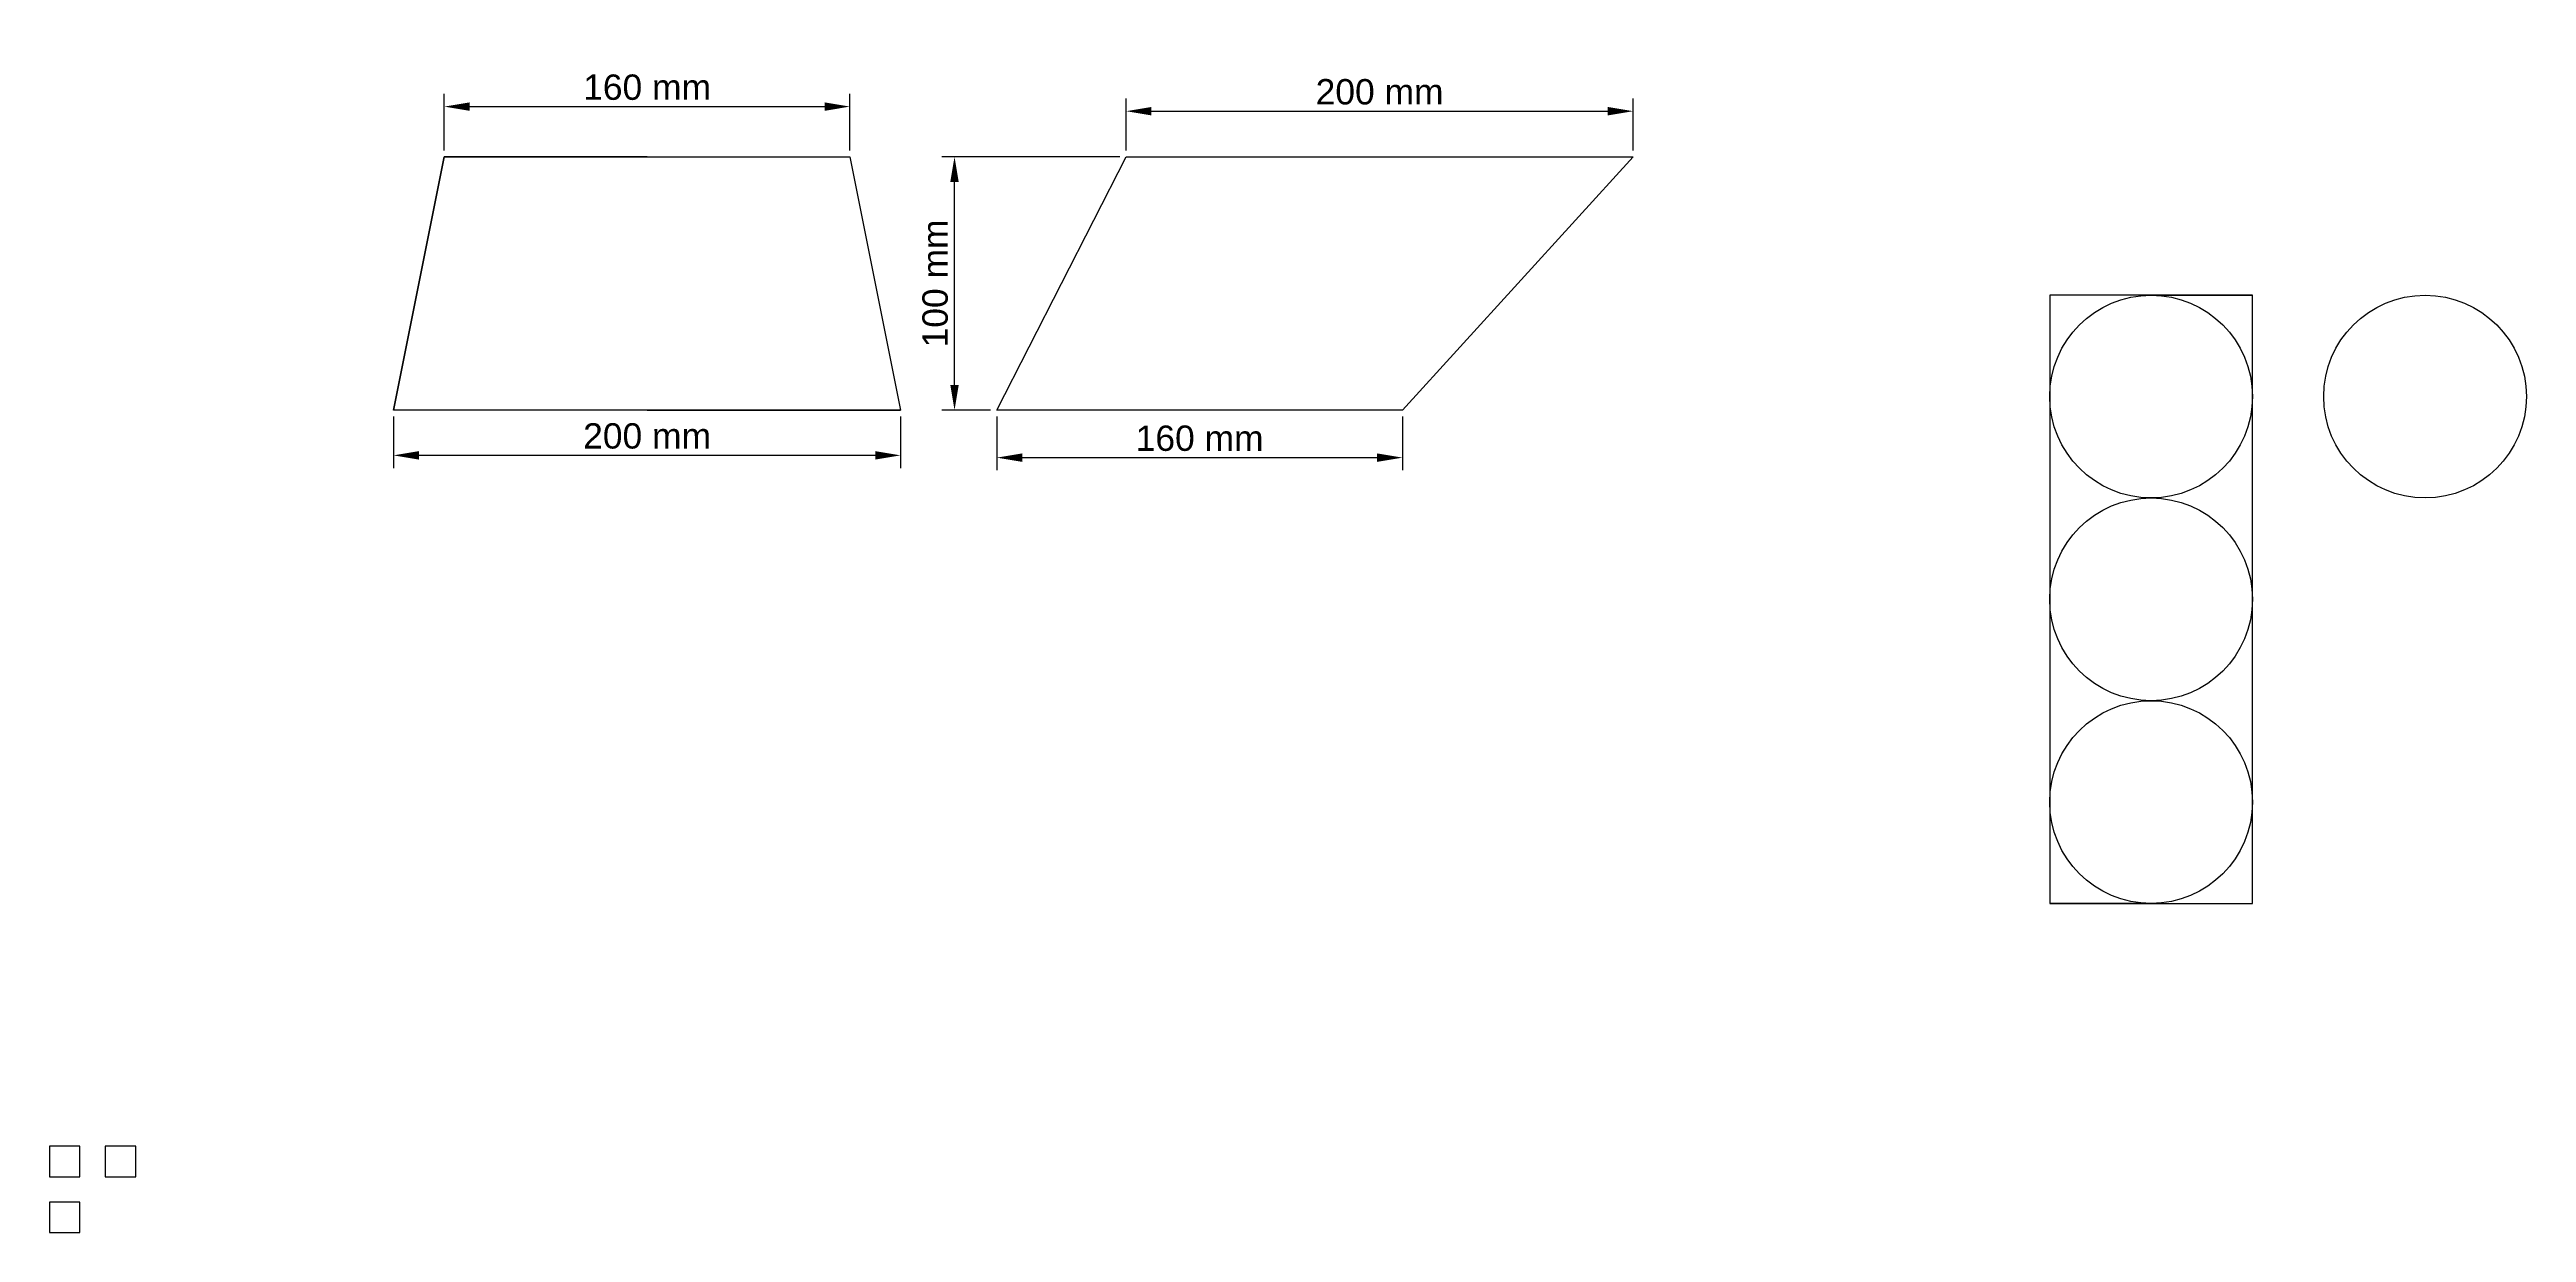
# Model space of a CAD drawing. Header units: millimetres. Extents: x 3276 to 5284, y 2886 to 3353.
# Drawn here: x 3276 to 4253, y 2886 to 3353 of the extents above; entities that cross this region are included whole.
import ezdxf

# ---------------------------------------------------------------- set-up
doc = ezdxf.new("R2010")
doc.units = ezdxf.units.MM
doc.layers.add('cotas', color=252, linetype='Continuous')
doc.styles.get("Standard").update_dxf_attribs({"font": 'arial.ttf'})
doc.dimstyles.new('Annotative', dxfattribs={"dimscale": 0, "dimtxt": 2.5, "dimasz": 2.5, "dimexe": 1.25, "dimexo": 0.625, "dimtad": 1, "dimtxsty": 'Standard', "dimcen": 2.5, "dimadec": 0, "dimazin": 0, "dimtfac": 1, "dimtmove": 0, "dimatfit": 3, "dimfxl": 1, "dimarcsym": 0})

# ---------------------------------------------------------------- blocks, each defined once
blk = doc.blocks.new('04caja')
for p, q in [((2600.63, 1800.8), (2600.63, 1788.8)), ((2612.63, 1800.8), (2600.63, 1800.8)), ((2612.63, 1788.8), (2612.63, 1800.8)), ((2600.63, 1788.8), (2612.63, 1788.8))]:
    blk.add_line(p, q)
for points in [[(2600.63, 1800.8), (2600.63, 1788.8), (2612.63, 1788.8), (2612.63, 1800.8), (2600.63, 1800.8)], [(2622.63, 1800.8), (2622.63, 1788.8), (2634.63, 1788.8), (2634.63, 1800.8), (2622.63, 1800.8)], [(2600.63, 1778.8), (2600.63, 1766.8), (2612.63, 1766.8), (2612.63, 1778.8), (2600.63, 1778.8)]]:
    blk.add_lwpolyline(points)
blk = doc.blocks.new('*D70')
at = {"layer": 'cotas', "color": 0, "lineweight": -2, "transparency": 16777216}
for p, q in [((3431.48, 3313.07), (3431.48, 3335.35)), ((3591.48, 3313.07), (3591.48, 3335.35)), ((3441.48, 3330.35), (3581.48, 3330.35))]:
    blk.add_line(p, q, dxfattribs=at)
at = {"layer": 'cotas', "color": 0, "transparency": 16777216}
for points in [[(3441.48, 3332.01), (3441.48, 3328.68), (3431.48, 3330.35)], [(3581.48, 3332.01), (3581.48, 3328.68), (3591.48, 3330.35)]]:
    blk.add_solid(points, dxfattribs=at)
at = {"layer": 'Defpoints', "color": 0, "transparency": 16777216}
for p in [(3591.48, 3330.35), (3431.48, 3310.57), (3591.48, 3310.57)]:
    blk.add_point(p, dxfattribs=at)
at = {"layer": 'cotas', "color": 0, "transparency": 16777216, "insert": (3511.48, 3337.95), "char_height": 10, "attachment_point": 5}
blk.add_mtext('160 mm', dxfattribs=at)
blk = doc.blocks.new('*D72')
at = {"layer": 'cotas', "color": 0, "lineweight": -2, "transparency": 16777216}
for p, q in [((3700.46, 3313.07), (3700.46, 3333.54)), ((3900.46, 3313.07), (3900.46, 3333.54)), ((3710.46, 3328.54), (3890.46, 3328.54))]:
    blk.add_line(p, q, dxfattribs=at)
at = {"layer": 'cotas', "color": 0, "transparency": 16777216}
for points in [[(3710.46, 3330.2), (3710.46, 3326.87), (3700.46, 3328.54)], [(3890.46, 3330.2), (3890.46, 3326.87), (3900.46, 3328.54)]]:
    blk.add_solid(points, dxfattribs=at)
at = {"layer": 'Defpoints', "color": 0, "transparency": 16777216}
for p in [(3900.46, 3328.54), (3700.46, 3310.57), (3900.46, 3310.57)]:
    blk.add_point(p, dxfattribs=at)
at = {"layer": 'cotas', "color": 0, "transparency": 16777216, "insert": (3800.46, 3336.14), "char_height": 10, "attachment_point": 5}
blk.add_mtext('200 mm', dxfattribs=at)
blk = doc.blocks.new('*D74')
at = {"layer": 'cotas', "color": 0, "lineweight": -2, "transparency": 16777216}
for p, q in [((3411.48, 3208.07), (3411.48, 3187.75)), ((3611.48, 3208.07), (3611.48, 3187.75)), ((3601.48, 3192.75), (3421.48, 3192.75))]:
    blk.add_line(p, q, dxfattribs=at)
at = {"layer": 'cotas', "color": 0, "transparency": 16777216}
for points in [[(3421.48, 3194.42), (3421.48, 3191.08), (3411.48, 3192.75)], [(3601.48, 3194.42), (3601.48, 3191.08), (3611.48, 3192.75)]]:
    blk.add_solid(points, dxfattribs=at)
at = {"layer": 'Defpoints', "color": 0, "transparency": 16777216}
for p in [(3411.48, 3210.57), (3611.48, 3210.57), (3411.48, 3192.75)]:
    blk.add_point(p, dxfattribs=at)
at = {"layer": 'cotas', "color": 0, "transparency": 16777216, "insert": (3511.48, 3200.36), "char_height": 10, "attachment_point": 5}
blk.add_mtext('200 mm', dxfattribs=at)
blk = doc.blocks.new('*D71')
at = {"layer": 'cotas', "color": 0, "lineweight": -2, "transparency": 16777216}
for p, q in [((3697.96, 3310.57), (3627.76, 3310.57)), ((3632.76, 3220.57), (3632.76, 3300.57)), ((3646.96, 3210.57), (3627.76, 3210.57))]:
    blk.add_line(p, q, dxfattribs=at)
at = {"layer": 'cotas', "color": 0, "transparency": 16777216}
for points in [[(3631.09, 3300.57), (3634.42, 3300.57), (3632.76, 3310.57)], [(3631.09, 3220.57), (3634.42, 3220.57), (3632.76, 3210.57)]]:
    blk.add_solid(points, dxfattribs=at)
at = {"layer": 'Defpoints', "color": 0, "transparency": 16777216}
for p in [(3632.76, 3310.57), (3700.46, 3310.57), (3649.46, 3210.57)]:
    blk.add_point(p, dxfattribs=at)
at = {"layer": 'cotas', "color": 0, "transparency": 16777216, "insert": (3625.15, 3260.57), "char_height": 10, "attachment_point": 5, "rotation": 90}
blk.add_mtext('100 mm', dxfattribs=at)
blk = doc.blocks.new('*D73')
at = {"layer": 'cotas', "color": 0, "lineweight": -2, "transparency": 16777216}
for p, q in [((3649.46, 3208.07), (3649.46, 3186.85)), ((3809.46, 3208.07), (3809.46, 3186.85)), ((3659.46, 3191.85), (3799.46, 3191.85))]:
    blk.add_line(p, q, dxfattribs=at)
at = {"layer": 'cotas', "color": 0, "transparency": 16777216}
for points in [[(3659.46, 3193.51), (3659.46, 3190.18), (3649.46, 3191.85)], [(3799.46, 3193.51), (3799.46, 3190.18), (3809.46, 3191.85)]]:
    blk.add_solid(points, dxfattribs=at)
at = {"layer": 'Defpoints', "color": 0, "transparency": 16777216}
for p in [(3649.46, 3210.57), (3809.46, 3210.57), (3809.46, 3191.85)]:
    blk.add_point(p, dxfattribs=at)
at = {"layer": 'cotas', "color": 0, "transparency": 16777216, "insert": (3729.46, 3199.45), "char_height": 10, "attachment_point": 5}
blk.add_mtext('160 mm', dxfattribs=at)

msp = doc.modelspace()

# ---------------------------------------------------------------- linework, layer by layer
for p, q in [((3431.479, 3310.575), (3411.479, 3210.575)), ((3511.479, 3310.575), (3431.479, 3310.575)), ((3511.479, 3310.575), (3591.479, 3310.575)), ((3591.479, 3310.575), (3611.479, 3210.575)), ((4104.84, 3255.944), (4064.84, 3255.944)), ((4104.84, 3255.944), (4144.84, 3255.944)), ((3511.479, 3210.575), (3411.479, 3210.575)), ((3511.479, 3210.575), (3611.479, 3210.575)), ((4104.84, 3015.944), (4064.84, 3015.944)), ((4104.84, 3015.944), (4144.84, 3015.944))]:
    msp.add_line(p, q)
for points in [[(3431.479, 3310.575), (3591.479, 3310.575), (3611.479, 3210.575), (3411.479, 3210.575), (3431.479, 3310.575)], [(3900.46, 3310.575), (3809.465, 3210.575), (3649.465, 3210.575), (3700.46, 3310.575), (3900.46, 3310.575)], [(4064.84, 3255.944), (4064.84, 3015.944), (4144.84, 3015.944), (4144.84, 3255.944), (4064.84, 3255.944)]]:
    msp.add_lwpolyline(points)
for centre in [(4104.84, 3215.944), (4212.917, 3215.944), (4104.84, 3135.944), (4104.84, 3055.944)]:
    msp.add_circle(centre, 40)

# ---------------------------------------------------------------- block references
msp.add_blockref('04caja', (675.105, 1119.346))

# ---------------------------------------------------------------- dimensions: what is measured, and where the dimension line sits
at = {"layer": 'cotas'}
for base, p1, p2, picture, middle in [((3591.479, 3330.347), (3431.479, 3310.575), (3591.479, 3310.575), '*D70', (3511.479, 3337.953)), ((3900.46, 3328.537), (3700.46, 3310.575), (3900.46, 3310.575), '*D72', (3800.46, 3336.142)), ((3411.479, 3192.751), (3611.479, 3210.575), (3411.479, 3210.575), '*D74', (3511.479, 3200.356)), ((3809.465, 3191.846), (3649.465, 3210.575), (3809.465, 3210.575), '*D73', (3729.465, 3199.451))]:
    dim = msp.add_linear_dim(base=base, p1=p1, p2=p2, dimstyle='Annotative', override={"dimpost": ' mm'}, dxfattribs=at)
    dim.commit()
    dim.dimension.update_dxf_attribs({"geometry": picture, "text_midpoint": middle})
dim = msp.add_linear_dim(base=(3632.757, 3310.575), p1=(3649.465, 3210.575), p2=(3700.46, 3310.575), angle=90, dimstyle='Annotative', override={"dimpost": ' mm'}, dxfattribs=at)
dim.commit()
dim.dimension.update_dxf_attribs({"geometry": '*D71', "text_midpoint": (3625.151, 3260.575)})

doc.saveas('drawing.dxf')
